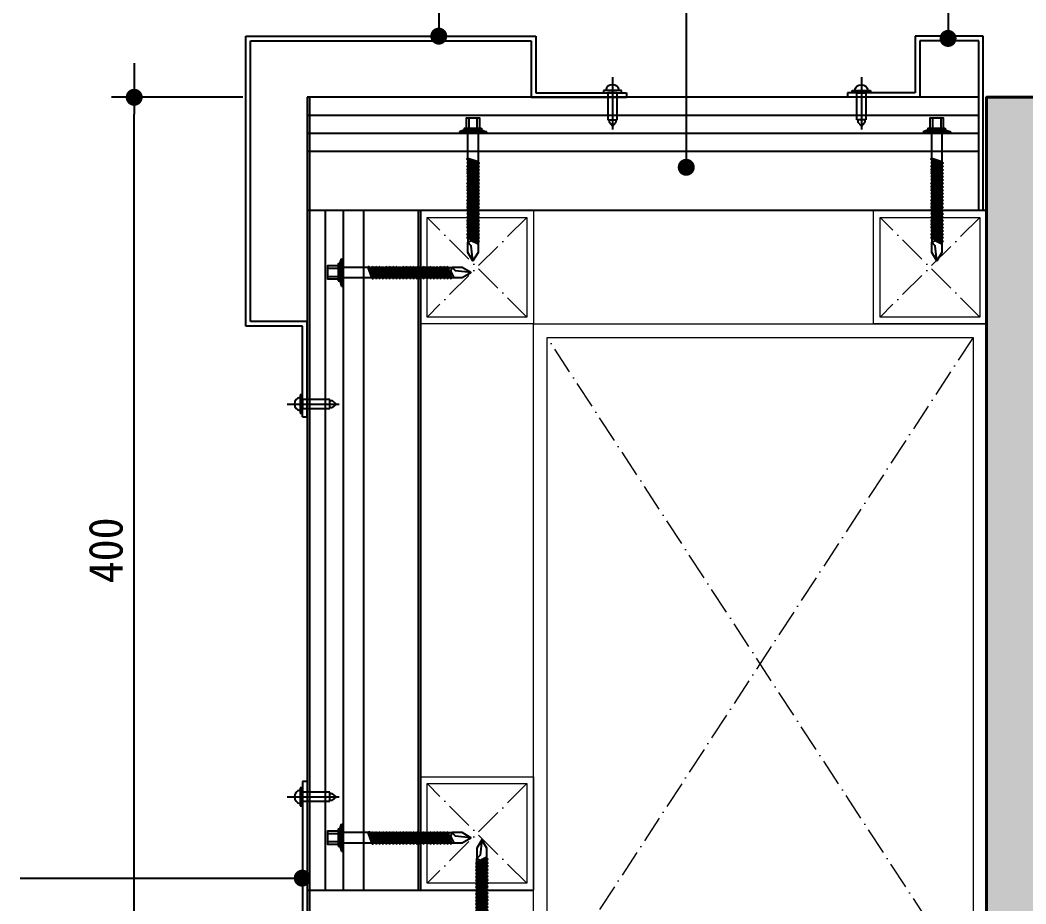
# Model space of a CAD drawing. Header units: millimetres. Extents: x 37538 to 66474, y -29175 to -20683.
# Drawn here: x 44152.6 to 44596.6, y -22128.1 to -21737.9 of the extents above; entities that cross this region are included whole.
import ezdxf

# ---------------------------------------------------------------- set-up
doc = ezdxf.new("R2010")
doc.units = ezdxf.units.MM
doc.header["$MEASUREMENT"] = 0
doc.linetypes.add('ACAD_ISO10W100', pattern=[18, 12, -3, 0, -3])
doc.layers.get('0').update_dxf_attribs({"linetype": 'CONTINUOUS'})
for name, color, linetype, lineweight in [('A-CLXM-CONC', 2, 'CONTINUOUS', 40), ('A-DIMS', 7, 'CONTINUOUS', 25), ('A-MKXS-LEAD', 7, 'CONTINUOUS', 25), ('A-SECT-LIN2', 6, 'CONTINUOUS', 20), ('A-SECT-LIN3', 255, 'CONTINUOUS', 18), ('A-WAXM-PANL', 6, 'CONTINUOUS', 20), ('A-XXXX-OPEN', 1, 'ACAD_ISO10W100', 15)]:
    doc.layers.add(name, color=color, linetype=linetype, lineweight=lineweight)
for name, color, linetype in [('A-DIM', 7, 'CONTINUOUS'), ('A-SYM1', 7, 'CONTINUOUS'), ('AA-부자재', 11, 'CONTINUOUS'), ('SCREW', 6, 'CONTINUOUS'), ('TEXT', 2, 'CONTINUOUS'), ('~부자재', 11, 'CONTINUOUS')]:
    doc.layers.add(name, color=color, linetype=linetype)
doc.styles.add('HY울릉도L', font='H2GTRE.TTF')
doc.styles.add('돋움체', font='')
doc.styles.get('돋움체').set_extended_font_data('DotumChe')
doc.linetypes.add('BATTING', pattern='A,0.00254,-2.54,[134,ltypeshp.shx,S=2.54,R=0,X=-2.54,Y=0],-5.08,[134,ltypeshp.shx,S=2.54,R=180,X=2.54,Y=0],-2.54', length=10.16254)
doc.dimstyles.new('CDIM', dxfattribs={"dimtxt": 3, "dimasz": 1.5, "dimexe": 2, "dimexo": 1, "dimgap": 1, "dimtad": 1, "dimdec": 0, "dimrnd": 0.5, "dimzin": 0, "dimdsep": 32, "dimlunit": 6, "dimtxsty": 'HY울릉도L', "dimblk1": '_CIDOT', "dimblk2": '_CIDOT', "dimsah": 1, "dimcen": 5.5, "dimclrd": 2, "dimclre": 2, "dimclrt": 7, "dimadec": 0, "dimazin": 0, "dimtfac": 1, "dimtdec": 0, "dimtix": 1, "dimtmove": 2, "dimatfit": 1, "dimldrblk": '_CIDOT', "dimfxl": 1, "dimtolj": 1, "dimtzin": 0, "dimlwd": -1, "dimarcsym": 0})

# ---------------------------------------------------------------- blocks, each defined once
blk = doc.blocks.new('_CIDOT')
at = {"color": 0, "linetype": 'ByBlock'}
blk.add_line((2, 0), (-1, 0), dxfattribs=at)
at = {"color": 0, "linetype": 'ByBlock', "const_width": 0.5}
blk.add_lwpolyline([(-0.25, 0, 1), (0.25, 0, 1)], format="xyb", close=True, dxfattribs=at)
blk = doc.blocks.new('*D127')
at = {"layer": 'A-DIMS', "lineweight": -2, "transparency": 16777216}
for p, q in [((44250.84, -21772), (44192.92, -21772)), ((44250.84, -22172), (44192.92, -22172))]:
    blk.add_line(p, q, dxfattribs=at)
at = {"layer": 'A-DIMS', "transparency": 16777216}
blk.add_line((44202.92, -22164.5), (44202.92, -21779.5), dxfattribs=at)
at = {"layer": 'A-DIMS', "transparency": 16777216, "xscale": 7.5, "yscale": 7.5, "zscale": 7.5}
for p, rotation in [((44202.92, -21772), 90), ((44202.92, -22172), 270)]:
    blk.add_blockref('_CIDOT', p, dxfattribs=dict(at, rotation=rotation))
at = {"layer": 'A-DIMS', "color": 3, "transparency": 16777216, "insert": (44190.41, -21972), "char_height": 15, "attachment_point": 5, "rotation": 90, "style": '돋움체'}
blk.add_mtext('\\A1;400', dxfattribs=at)
blk = doc.blocks.new('DFDFADF')
at = {"layer": 'A-DIM', "color": 2}
for p, q in [((170413, -7656), (170413, -7614)), ((170415, -7614), (170413, -7614)), ((170415, -7654), (170415, -7614)), ((170440, -7654), (170415, -7654)), ((170440, -7782), (170440, -7654)), ((170438, -7656), (170413, -7656)), ((170438, -7780), (170438, -7656)), ((170272, -7755), (170314, -7755)), ((170272, -7757), (170272, -7755)), ((170272, -7757), (170312, -7757)), ((170312, -7757), (170312, -7782)), ((170314, -7755), (170314, -7780)), ((170312, -7782), (170440, -7782)), ((170314, -7780), (170438, -7780))]:
    blk.add_line(p, q, dxfattribs=at)
blk = doc.blocks.new('ASDFADADS')
at = {"layer": 'A-SYM1', "color": 4}
for p, q in [((1706804.54, 469249.94), (1706804.54, 469272.99)), ((1706806.54, 469268.78), (1706802.54, 469268.78)), ((1706802.54, 469268.78), (1706802.54, 469256.78)), ((1706804.54, 469271.55), (1706803.05, 469269.83)), ((1706803.05, 469268.78), (1706803.05, 469269.83)), ((1706804.54, 469271.55), (1706806.04, 469269.83)), ((1706806.04, 469268.78), (1706806.04, 469269.83)), ((1706806.54, 469256.78), (1706806.54, 469268.78)), ((1706808.54, 469256.78), (1706800.54, 469256.78)), ((1706800.54, 469256.78), (1706800.54, 469255.78)), ((1706800.54, 469255.78), (1706808.54, 469255.78)), ((1706802.54, 469256.78), (1706806.54, 469256.78)), ((1706808.54, 469255.78), (1706808.54, 469256.78))]:
    blk.add_line(p, q, dxfattribs=at)
for centre, start, end in [((1706804.37, 469255.98), 184.1728, 273.6201), ((1706804.72, 469255.98), 266.3799, 355.8272)]:
    blk.add_arc(centre, 2.75, start, end, dxfattribs=at)
blk = doc.blocks.new('볼트75-1')
at = {"layer": 'AA-부자재'}
for p, q in [((189.23, 1551.58), (189.23, 1545.58)), ((194.23, 1545.58), (194.23, 1551.58)), ((186.73, 1544.58), (183.73, 1543.48)), ((183.73, 1543.48), (183.73, 1542.48)), ((199.73, 1543.48), (183.73, 1543.48)), ((199.73, 1542.48), (183.73, 1542.48)), ((196.73, 1544.58), (199.73, 1543.48)), ((199.73, 1543.48), (199.73, 1542.48)), ((195.48, 1525.01), (188.19, 1527.48)), ((194.73, 1525.79), (188.73, 1527.82)), ((188.73, 1525.82), (188.19, 1525.48)), ((188.19, 1525.48), (188.73, 1524.76)), ((195.48, 1523.01), (188.19, 1525.48)), ((188.73, 1523.82), (188.19, 1523.48)), ((188.19, 1523.48), (188.73, 1522.76)), ((195.48, 1521.01), (188.19, 1523.48)), ((188.73, 1521.82), (188.19, 1521.48)), ((188.73, 1526.76), (188.73, 1525.82)), ((194.73, 1523.79), (188.73, 1525.82)), ((188.73, 1524.76), (188.73, 1523.82)), ((194.73, 1522.74), (188.73, 1524.76)), ((194.73, 1521.79), (188.73, 1523.82)), ((188.73, 1522.76), (188.73, 1521.82)), ((194.73, 1520.74), (188.73, 1522.76)), ((194.73, 1519.79), (188.73, 1521.82)), ((194.73, 1524.74), (194.73, 1523.79)), ((194.73, 1523.79), (195.48, 1523.01)), ((195.48, 1523.01), (194.73, 1522.74)), ((194.73, 1522.74), (194.73, 1521.79)), ((194.73, 1521.79), (195.48, 1521.01)), ((188.19, 1521.48), (188.73, 1520.76)), ((195.48, 1519.01), (188.19, 1521.48)), ((188.73, 1519.82), (188.19, 1519.48)), ((188.19, 1519.48), (188.73, 1518.76)), ((195.48, 1517.01), (188.19, 1519.48)), ((188.73, 1517.82), (188.19, 1517.48)), ((188.19, 1517.48), (188.73, 1516.76)), ((195.48, 1515.01), (188.19, 1517.48)), ((188.73, 1515.82), (188.19, 1515.48)), ((188.73, 1520.76), (188.73, 1519.82)), ((194.73, 1518.74), (188.73, 1520.76)), ((194.73, 1517.79), (188.73, 1519.82)), ((188.73, 1518.76), (188.73, 1517.82)), ((194.73, 1516.74), (188.73, 1518.76)), ((194.73, 1515.79), (188.73, 1517.82)), ((188.73, 1516.76), (188.73, 1515.82)), ((194.73, 1514.74), (188.73, 1516.76)), ((194.73, 1513.79), (188.73, 1515.82)), ((195.48, 1521.01), (194.73, 1520.74)), ((194.73, 1520.74), (194.73, 1519.79)), ((194.73, 1519.79), (195.48, 1519.01)), ((195.48, 1519.01), (194.73, 1518.74)), ((194.73, 1518.74), (194.73, 1517.79)), ((194.73, 1517.79), (195.48, 1517.01)), ((195.48, 1517.01), (194.73, 1516.74)), ((194.73, 1516.74), (194.73, 1515.79)), ((194.73, 1515.79), (195.48, 1515.01)), ((188.19, 1515.48), (188.73, 1514.76)), ((195.48, 1513.01), (188.19, 1515.48)), ((188.73, 1513.82), (188.19, 1513.48)), ((188.19, 1513.48), (188.73, 1512.76)), ((195.48, 1511.01), (188.19, 1513.48)), ((188.73, 1511.82), (188.19, 1511.48)), ((188.19, 1511.48), (188.73, 1510.76)), ((195.48, 1509.01), (188.19, 1511.48)), ((188.73, 1509.82), (188.19, 1509.48)), ((194.73, 1512.74), (188.73, 1514.76)), ((188.73, 1514.76), (188.73, 1513.82)), ((194.73, 1511.79), (188.73, 1513.82)), ((188.73, 1512.76), (188.73, 1511.82)), ((194.73, 1510.74), (188.73, 1512.76)), ((194.73, 1509.79), (188.73, 1511.82)), ((188.73, 1510.76), (188.73, 1509.82)), ((194.73, 1508.74), (188.73, 1510.76)), ((194.73, 1507.79), (188.73, 1509.82)), ((195.48, 1515.01), (194.73, 1514.74)), ((194.73, 1514.74), (194.73, 1513.79)), ((194.73, 1513.79), (195.48, 1513.01)), ((195.48, 1513.01), (194.73, 1512.74)), ((194.73, 1512.74), (194.73, 1511.79)), ((194.73, 1511.79), (195.48, 1511.01)), ((195.48, 1511.01), (194.73, 1510.74)), ((194.73, 1510.74), (194.73, 1509.79)), ((194.73, 1509.79), (195.48, 1509.01)), ((188.19, 1509.48), (188.73, 1508.76)), ((195.48, 1507.01), (188.19, 1509.48)), ((188.73, 1507.82), (188.19, 1507.48)), ((188.19, 1507.48), (188.73, 1506.76)), ((195.48, 1505.01), (188.19, 1507.48)), ((188.73, 1505.82), (188.19, 1505.48)), ((188.19, 1505.48), (188.73, 1504.76)), ((195.48, 1503.01), (188.19, 1505.48)), ((188.73, 1503.82), (188.19, 1503.48)), ((188.73, 1508.76), (188.73, 1507.82)), ((194.73, 1506.74), (188.73, 1508.76)), ((194.73, 1505.79), (188.73, 1507.82)), ((188.73, 1506.76), (188.73, 1505.82)), ((194.73, 1504.74), (188.73, 1506.76)), ((194.73, 1503.79), (188.73, 1505.82)), ((194.73, 1502.74), (188.73, 1504.76)), ((188.73, 1504.76), (188.73, 1503.82)), ((194.73, 1501.79), (188.73, 1503.82)), ((195.48, 1509.01), (194.73, 1508.74)), ((194.73, 1508.74), (194.73, 1507.79)), ((194.73, 1507.79), (195.48, 1507.01)), ((195.48, 1507.01), (194.73, 1506.74)), ((194.73, 1506.74), (194.73, 1505.79)), ((194.73, 1505.79), (195.48, 1505.01)), ((195.48, 1505.01), (194.73, 1504.74)), ((194.73, 1504.74), (194.73, 1503.79)), ((194.73, 1503.79), (195.48, 1503.01)), ((195.48, 1501.01), (188.19, 1503.48)), ((188.19, 1503.48), (188.73, 1502.76)), ((188.73, 1501.82), (188.19, 1501.48)), ((195.48, 1499.01), (188.19, 1501.48)), ((188.19, 1501.48), (188.73, 1500.76)), ((188.73, 1499.82), (188.19, 1499.48)), ((195.48, 1497.01), (188.19, 1499.48)), ((188.19, 1499.48), (188.73, 1498.76)), ((194.73, 1500.74), (188.73, 1502.76)), ((188.73, 1502.76), (188.73, 1501.82)), ((194.73, 1499.79), (188.73, 1501.82)), ((194.73, 1498.74), (188.73, 1500.76)), ((188.73, 1500.76), (188.73, 1499.82)), ((194.73, 1497.79), (188.73, 1499.82)), ((194.73, 1496.74), (188.73, 1498.76)), ((188.73, 1498.76), (188.73, 1497.82)), ((195.48, 1503.01), (194.73, 1502.74)), ((194.73, 1502.74), (194.73, 1501.79)), ((194.73, 1501.79), (195.48, 1501.01)), ((195.48, 1501.01), (194.73, 1500.74)), ((194.73, 1500.74), (194.73, 1499.79)), ((194.73, 1499.79), (195.48, 1499.01)), ((195.48, 1499.01), (194.73, 1498.74)), ((194.73, 1498.74), (194.73, 1497.79)), ((188.73, 1497.82), (188.19, 1497.48)), ((188.19, 1497.48), (188.73, 1496.76)), ((195.48, 1495.01), (188.19, 1497.48)), ((188.73, 1495.82), (188.19, 1495.48)), ((188.19, 1495.48), (188.73, 1494.76)), ((195.48, 1493.01), (188.19, 1495.48)), ((188.73, 1493.82), (188.19, 1493.48)), ((188.19, 1493.48), (188.73, 1492.76)), ((195.48, 1491.01), (188.19, 1493.48)), ((194.73, 1495.79), (188.73, 1497.82)), ((188.73, 1496.76), (188.73, 1495.82)), ((194.73, 1494.74), (188.73, 1496.76)), ((194.73, 1493.79), (188.73, 1495.82)), ((188.73, 1494.76), (188.73, 1493.82)), ((194.73, 1492.74), (188.73, 1494.76)), ((194.73, 1491.79), (188.73, 1493.82)), ((188.73, 1492.76), (188.73, 1491.82)), ((194.73, 1490.74), (188.73, 1492.76)), ((194.73, 1497.79), (195.48, 1497.01)), ((195.48, 1497.01), (194.73, 1496.74)), ((194.73, 1496.74), (194.73, 1495.79)), ((194.73, 1495.79), (195.48, 1495.01)), ((195.48, 1495.01), (194.73, 1494.74)), ((194.73, 1494.74), (194.73, 1493.79)), ((194.73, 1493.79), (195.48, 1493.01)), ((195.48, 1493.01), (194.73, 1492.74)), ((194.73, 1492.74), (194.73, 1491.79)), ((188.73, 1491.82), (188.19, 1491.48)), ((188.19, 1491.48), (188.73, 1490.76)), ((195.48, 1489.01), (188.19, 1491.48)), ((188.73, 1489.82), (188.19, 1489.48)), ((195.48, 1487.01), (188.19, 1489.48)), ((188.19, 1489.48), (188.73, 1488.76)), ((188.73, 1487.82), (188.19, 1487.48)), ((188.19, 1487.48), (188.73, 1486.76)), ((195.48, 1485.01), (188.19, 1487.48)), ((194.73, 1489.79), (188.73, 1491.82)), ((194.73, 1488.74), (188.73, 1490.76)), ((188.73, 1490.76), (188.73, 1489.82)), ((194.73, 1487.79), (188.73, 1489.82)), ((188.73, 1488.76), (188.73, 1487.82)), ((194.73, 1486.74), (188.73, 1488.76)), ((194.73, 1485.79), (188.73, 1487.82)), ((188.73, 1486.76), (188.73, 1485.82)), ((194.73, 1484.74), (188.73, 1486.76)), ((194.73, 1491.79), (195.48, 1491.01)), ((195.48, 1491.01), (194.73, 1490.74)), ((194.73, 1490.74), (194.73, 1489.79)), ((194.73, 1489.79), (195.48, 1489.01)), ((195.48, 1489.01), (194.73, 1488.74)), ((194.73, 1488.74), (194.73, 1487.79)), ((194.73, 1487.79), (195.48, 1487.01)), ((195.48, 1487.01), (194.73, 1486.74)), ((194.73, 1486.74), (194.73, 1485.79)), ((188.73, 1485.82), (188.19, 1485.48)), ((188.19, 1485.48), (188.73, 1484.76)), ((195.48, 1483.01), (188.19, 1485.48)), ((188.73, 1483.82), (188.19, 1483.48)), ((188.19, 1483.48), (188.73, 1482.76)), ((195.48, 1481.01), (188.19, 1483.48)), ((188.73, 1481.82), (188.19, 1481.48)), ((188.19, 1481.48), (188.73, 1480.76)), ((195.48, 1479.01), (188.19, 1481.48)), ((194.73, 1483.79), (188.73, 1485.82)), ((188.73, 1484.76), (188.73, 1483.82)), ((194.73, 1482.74), (188.73, 1484.76)), ((194.73, 1481.79), (188.73, 1483.82)), ((188.73, 1482.76), (188.73, 1481.82)), ((194.73, 1480.74), (188.73, 1482.76)), ((194.73, 1479.79), (188.73, 1481.82)), ((194.73, 1478.74), (188.73, 1480.76)), ((188.73, 1480.76), (188.73, 1478.48)), ((194.73, 1485.79), (195.48, 1485.01)), ((195.48, 1485.01), (194.73, 1484.74)), ((194.73, 1484.74), (194.73, 1483.79)), ((194.73, 1483.79), (195.48, 1483.01)), ((195.48, 1483.01), (194.73, 1482.74)), ((194.73, 1482.74), (194.73, 1481.79)), ((194.73, 1481.79), (195.48, 1481.01)), ((195.48, 1481.01), (194.73, 1480.74)), ((194.73, 1480.74), (194.73, 1479.79)), ((194.73, 1479.79), (195.48, 1479.01)), ((195.48, 1479.01), (194.73, 1478.74)), ((194.73, 1478.74), (194.73, 1477.48))]:
    blk.add_line(p, q, dxfattribs=at)
for points in [[(195.73, 1545.58), (195.73, 1551.58), (187.73, 1551.58), (187.73, 1545.58)], [(194.73, 1542.48), (194.73, 1525.79), (195.48, 1525.01), (194.73, 1524.74), (188.73, 1526.76), (188.19, 1527.48), (188.73, 1527.82), (188.73, 1542.48)], [(191.73, 1467.48), (190.73, 1476.48), (188.73, 1478.48), (190.73, 1479.48), (194.73, 1477.48)], [(194.73, 1477.48), (194.73, 1472.48), (191.73, 1467.48), (188.73, 1472.48), (188.73, 1478.48)]]:
    blk.add_lwpolyline(points, dxfattribs=at)
blk.add_lwpolyline([(196.73, 1545.58), (196.73, 1544.58), (186.73, 1544.58), (186.73, 1545.58)], close=True, dxfattribs=at)
at = {"layer": 'SCREW', "color": 7}
blk.add_solid([(199.73, 1543.48), (183.73, 1543.48), (199.73, 1542.48), (183.73, 1542.48)], dxfattribs=at)

msp = doc.modelspace()

# ---------------------------------------------------------------- hatches: boundary and pattern name
at = {"layer": 'A-DIM'}
h = msp.add_hatch(color=253, dxfattribs=at)
h.dxf.hatch_style = 1
h.paths.add_polyline_path([(45233.9, -21772), (45129.24, -21772), (45129.24, -22272), (45233.9, -22272)])
h.paths.add_polyline_path([(45129.24, -21772), (44579.24, -21772), (44579.24, -22272), (45129.24, -22272)])
h.paths.add_polyline_path([(45233.9, -22272), (45129.24, -22272), (45129.24, -22663.21), (45233.9, -22663.21)])
h.paths.add_polyline_path([(45129.24, -22272), (44579.24, -22272), (44579.24, -22663.21), (45129.24, -22663.21)])
at = {"layer": 'A-MKXS-LEAD'}
h = msp.add_hatch(color=256, dxfattribs=at)
h.dxf.hatch_style = 1
h.paths.add_polyline_path([(44340.01, -21745, 1), (44334.76, -21745, 1)])
h = msp.add_hatch(color=256, dxfattribs=at)
h.dxf.hatch_style = 1
h.paths.add_polyline_path([(44564.69, -21745.97, 1), (44559.43, -21745.97, 1)])
h = msp.add_hatch(color=256, dxfattribs=at)
h.dxf.hatch_style = 1
h.paths.add_polyline_path([(44449.11, -21802.87, 1), (44443.85, -21802.87, 1)])
h = msp.add_hatch(color=256, dxfattribs=at)
h.dxf.hatch_style = 1
h.paths.add_polyline_path([(44279.72, -22116.71, 1), (44274.47, -22116.71, 1)])

# ---------------------------------------------------------------- linework, layer by layer
at = {"color": 4}
for p, q in [((44575.77, -21772), (44279.24, -21772)), ((44279.24, -21772), (44279.24, -22172)), ((44280.24, -21772), (44280.24, -22172)), ((44575.77, -21780), (44279.24, -21780)), ((44575.77, -21788), (44279.24, -21788)), ((44579.24, -21822), (44279.24, -21822)), ((44287.24, -21822), (44287.24, -22122)), ((44295.24, -21822), (44295.24, -22122)), ((44328.24, -21822), (44328.24, -22122)), ((44329.24, -21822), (44329.24, -22122)), ((44279.24, -22122), (44379.24, -22122))]:
    msp.add_line(p, q, dxfattribs=at)
at = {"layer": 'A-CLXM-CONC'}
msp.add_lwpolyline([(45233.9, -21772), (44579.24, -21772), (44579.24, -22663.21)], dxfattribs=at)
at = {"layer": 'A-DIM', "color": 2}
for p, q in [((44577.77, -21745), (44547.77, -21745)), ((44547.77, -21745), (44547.77, -21770)), ((44549.77, -21747), (44549.77, -21772)), ((44575.77, -21747), (44549.77, -21747)), ((44575.77, -21822), (44575.77, -21747)), ((44577.77, -21822), (44577.77, -21745)), ((44547.77, -21770), (44517.77, -21770)), ((44517.77, -21770), (44517.77, -21772)), ((44549.77, -21772), (44517.77, -21772))]:
    msp.add_line(p, q, dxfattribs=at)
at = {"layer": 'A-DIM', "color": 253, "linetype": 'BATTING', "ltscale": 2.3}
for points in [[(44279.09, -21795.8), (44575.77, -21795.8)], [(44304.12, -21822), (44304.12, -22122)]]:
    msp.add_lwpolyline(points, dxfattribs=at)
at = {"layer": 'A-MKXS-LEAD'}
for p, q in [((44337.38, -21515.77), (44337.38, -21745)), ((44446.63, -21515.77), (44446.63, -21802.9)), ((44562.21, -21639.32), (44562.21, -21746.01)), ((44152.55, -22116.74), (44277.24, -22116.74))]:
    msp.add_line(p, q, dxfattribs=at)
at = {"layer": 'A-MKXS-LEAD', "const_width": 3.75}
for points in [[(44335.51, -21745, 1), (44339.26, -21745, 1)], [(44560.34, -21746.01, 1), (44564.09, -21746.01, 1)], [(44444.76, -21802.9, 1), (44448.51, -21802.9, 1)], [(44275.22, -22116.71, 1), (44278.97, -22116.71, 1)]]:
    msp.add_lwpolyline(points, format="xyb", close=True, dxfattribs=at)
at = {"layer": 'A-MKXS-LEAD'}
for centre in [(44337.38, -21745), (44562.06, -21745.97), (44446.48, -21802.87), (44277.09, -22116.71)]:
    msp.add_circle(centre, 2.63, dxfattribs=at)
at = {"layer": 'A-SECT-LIN2'}
for points in [[(44379.24, -21822), (44379.24, -21872), (44329.24, -21872), (44329.24, -21822)], [(44579.24, -21822), (44579.24, -21872), (44529.24, -21872), (44529.24, -21822)], [(44379.24, -21872), (44579.24, -21872), (44579.24, -22172), (44379.24, -22172)], [(44379.24, -22072), (44379.24, -22122), (44329.24, -22122), (44329.24, -22072)]]:
    msp.add_lwpolyline(points, close=True, dxfattribs=at)
at = {"layer": 'A-SECT-LIN3'}
for points in [[(44376.24, -21825), (44376.24, -21869), (44332.24, -21869), (44332.24, -21825)], [(44576.24, -21825), (44576.24, -21869), (44532.24, -21869), (44532.24, -21825)], [(44573.24, -22166), (44385.24, -22166), (44385.24, -21878), (44573.24, -21878)], [(44376.24, -22075), (44376.24, -22119), (44332.24, -22119), (44332.24, -22075)]]:
    msp.add_lwpolyline(points, close=True, dxfattribs=at)
at = {"layer": 'A-WAXM-PANL'}
msp.add_line((44329.24, -22122), (44379.24, -22122), dxfattribs=at)
at = {"layer": 'A-XXXX-OPEN'}
for p, q in [((44376.24, -21869), (44332.24, -21825)), ((44376.24, -21825), (44332.24, -21869)), ((44576.24, -21869), (44532.24, -21825)), ((44576.24, -21825), (44532.24, -21869)), ((44376.24, -22119), (44332.24, -22075)), ((44376.24, -22075), (44332.24, -22119))]:
    msp.add_line(p, q, dxfattribs=at)
for points in [[(44573.24, -21878), (44385.24, -22166)], [(44573.24, -22166), (44385.24, -21878)]]:
    msp.add_lwpolyline(points, dxfattribs=at)
at = {"layer": 'TEXT'}
for p, q in [((44277.24, -22074), (44277.24, -22174)), ((44279.24, -22074), (44277.24, -22074)), ((44279.24, -22074), (44279.24, -22172)), ((44279.24, -22074), (44279.24, -22074))]:
    msp.add_line(p, q, dxfattribs=at)

# ---------------------------------------------------------------- block references
at = {"layer": 'A-DIM', "xscale": -1, "rotation": 270}
msp.add_blockref('DFDFADF', (52034.24, -192185), dxfattribs=at)
at = {"layer": 'A-MKXS-LEAD', "xscale": -1, "rotation": 180}
msp.add_blockref('ASDFADADS', (-1662280.6, 447486.78), dxfattribs=at)
at = {"layer": 'A-SYM1'}
for p, rotation in [((1751218.61, 447486.78), 180), ((-424979.54, 1684897.14), 270), ((-424979.54, 1684723.75), 270)]:
    msp.add_blockref('ASDFADADS', p, dxfattribs=dict(at, rotation=rotation))
at = {"layer": '~부자재', "xscale": 0.75, "yscale": 0.75, "zscale": 0.75}
for p in [(44208.67, -22944.86), (44413.44, -22944.86)]:
    msp.add_blockref('볼트75-1', p, dxfattribs=at)
at = {"layer": '~부자재', "xscale": -0.75, "yscale": 0.75, "zscale": 0.75}
for p, rotation in [((45452.1, -21705.52), 90), ((45452.1, -21955.06), 90), ((44212.59, -20999.14), 180)]:
    msp.add_blockref('볼트75-1', p, dxfattribs=dict(at, rotation=rotation))

# ---------------------------------------------------------------- dimensions: what is measured, and where the dimension line sits
at = {"layer": 'A-DIMS'}
dim = msp.add_aligned_dim(p1=(44255.84, -22172), p2=(44255.84, -21772), distance=52.92, dimstyle='CDIM', override={"dimscale": 5, "dimtxsty": '돋움체', "dimclrd": 256, "dimclre": 256, "dimclrt": 3}, dxfattribs=at)
dim.commit()
dim.dimension.update_dxf_attribs({"geometry": '*D127', "text_midpoint": (44190.41, -21972)})

doc.saveas('drawing.dxf')
